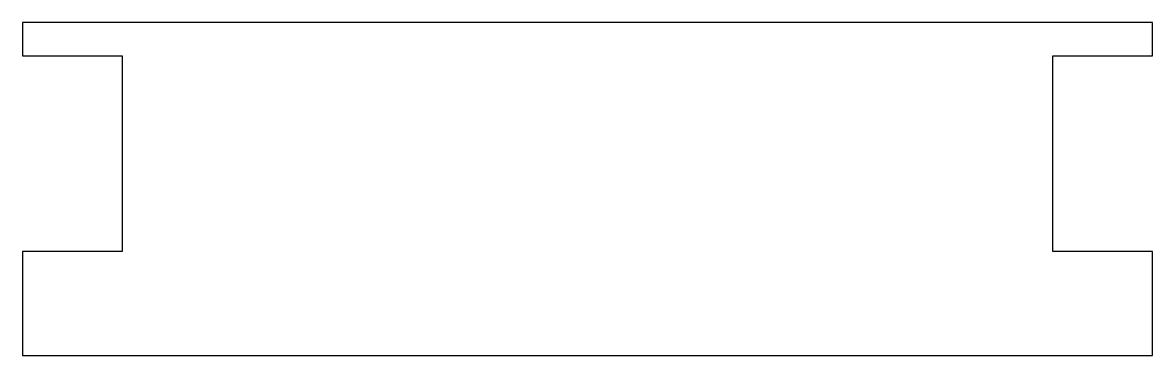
# Model space of a CAD drawing. Header units: millimetres. Extents: x -43 to 127, y -33 to 17.
import ezdxf

# ---------------------------------------------------------------- set-up
doc = ezdxf.new("R2010")
doc.units = ezdxf.units.MM

msp = doc.modelspace()

# ---------------------------------------------------------------- linework, layer by layer
at = {"color": 7, "linetype": 'Continuous', "lineweight": 25}
for p, q in [((-43.44, 17.32), (-43.44, 12.32)), ((126.56, 17.32), (-43.44, 17.32)), ((126.56, 12.32), (126.56, 17.32)), ((-43.44, 12.32), (-28.44, 12.32)), ((-28.44, 12.32), (-28.44, -17.08)), ((111.56, -17.08), (111.56, 12.32)), ((111.56, 12.32), (126.56, 12.32)), ((-28.44, -17.08), (-43.44, -17.08)), ((-43.44, -17.08), (-43.44, -32.68)), ((126.56, -17.08), (111.56, -17.08)), ((126.56, -32.68), (126.56, -17.08)), ((-43.44, -32.68), (126.56, -32.68))]:
    msp.add_line(p, q, dxfattribs=at)

doc.saveas('drawing.dxf')
